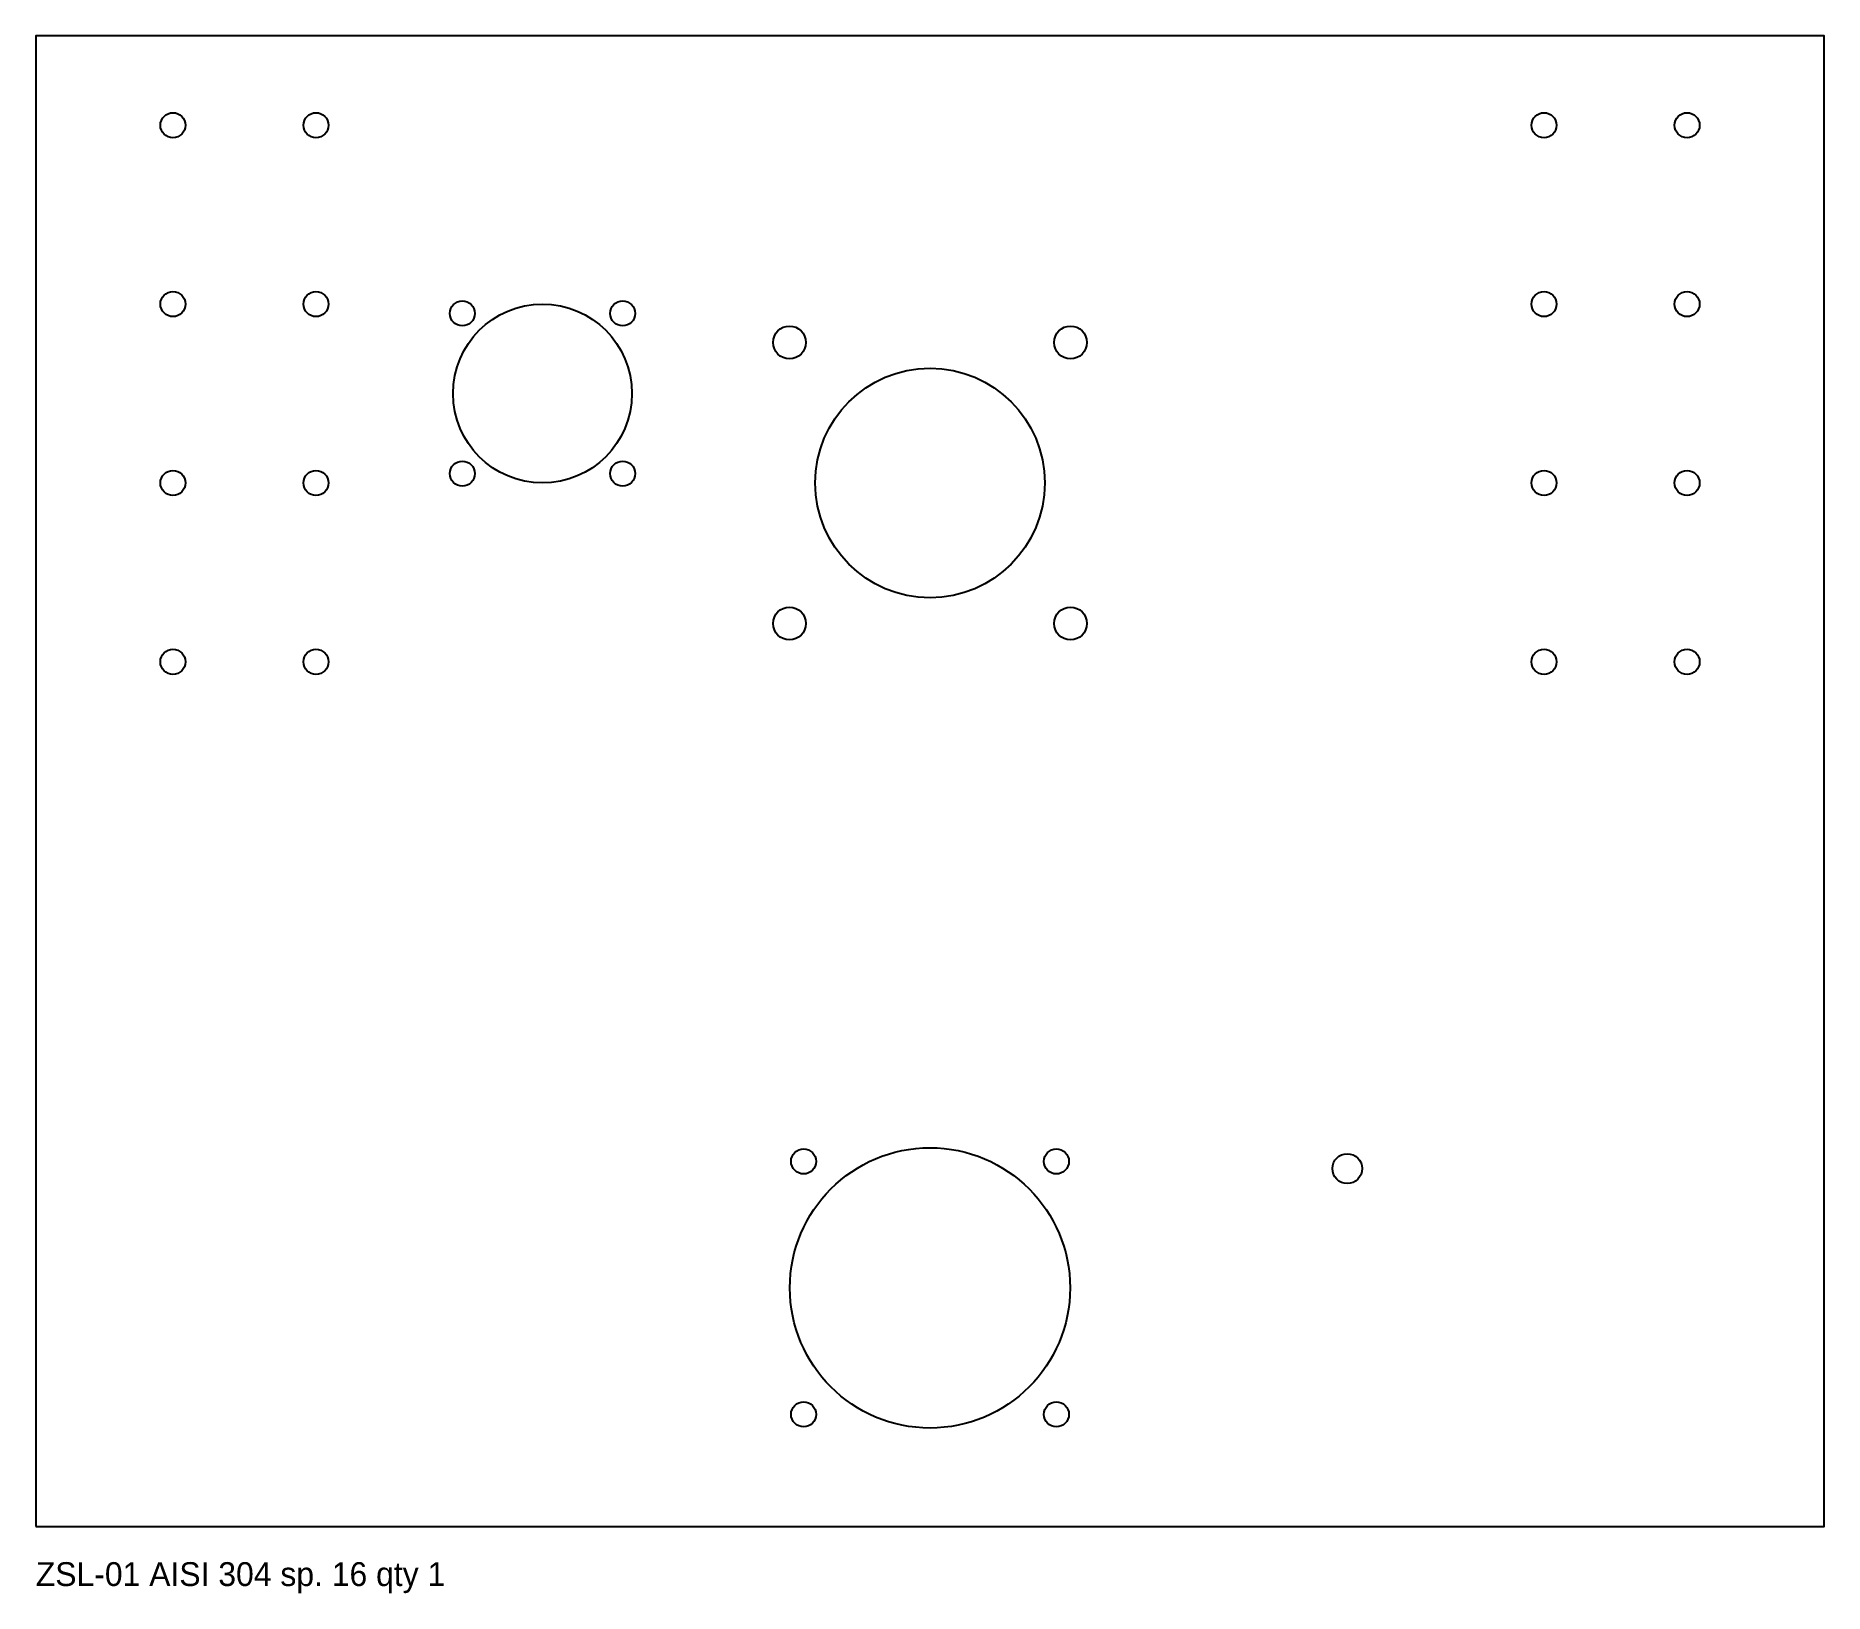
# Model space of a CAD drawing. Header units: millimetres. Extents: x 0 to 300, y -11 to 250.
import ezdxf

# ---------------------------------------------------------------- set-up
doc = ezdxf.new("R2010")
doc.units = ezdxf.units.MM
for name, color, linetype in [('FORI_FILETTARE', 1, 'Continuous'), ('TAGLIO', 7, 'Continuous'), ('TESTI', 3, 'Continuous')]:
    doc.layers.add(name, color=color, linetype=linetype)

msp = doc.modelspace()

# ---------------------------------------------------------------- linework, layer by layer
at = {"layer": 'FORI_FILETTARE'}
for centre, radius in [((23, 235), 2.1), ((47, 235), 2.1), ((253, 235), 2.1), ((277, 235), 2.1), ((23, 205), 2.1), ((47, 205), 2.1), ((253, 205), 2.1), ((277, 205), 2.1), ((71.56, 203.44), 2.1), ((98.44, 203.44), 2.1), ((150, 175), 19.25), ((23, 175), 2.1), ((47, 175), 2.1), ((71.56, 176.56), 2.1), ((98.44, 176.56), 2.1), ((253, 175), 2.1), ((277, 175), 2.1), ((23, 145), 2.1), ((47, 145), 2.1), ((253, 145), 2.1), ((277, 145), 2.1), ((128.79, 61.21), 2.1), ((171.21, 61.21), 2.1), ((220, 60), 2.5), ((128.79, 18.79), 2.1), ((171.21, 18.79), 2.1)]:
    msp.add_circle(centre, radius, dxfattribs=at)
at = {"layer": 'TAGLIO'}
msp.add_lwpolyline([(0, 0), (300, 0), (300, 250), (0, 250)], close=True, dxfattribs=at)
for centre, radius in [((85, 190), 15), ((126.43, 198.57), 2.75), ((173.57, 198.57), 2.75), ((126.43, 151.43), 2.75), ((173.57, 151.43), 2.75), ((150, 40), 23.5)]:
    msp.add_circle(centre, radius, dxfattribs=at)

# ---------------------------------------------------------------- texts
at = {"layer": 'TESTI'}
msp.add_text('ZSL-01 AISI 304 sp. 16 qty 1', height=4, dxfattribs=at).set_placement((0, -10))

doc.saveas('drawing.dxf')
